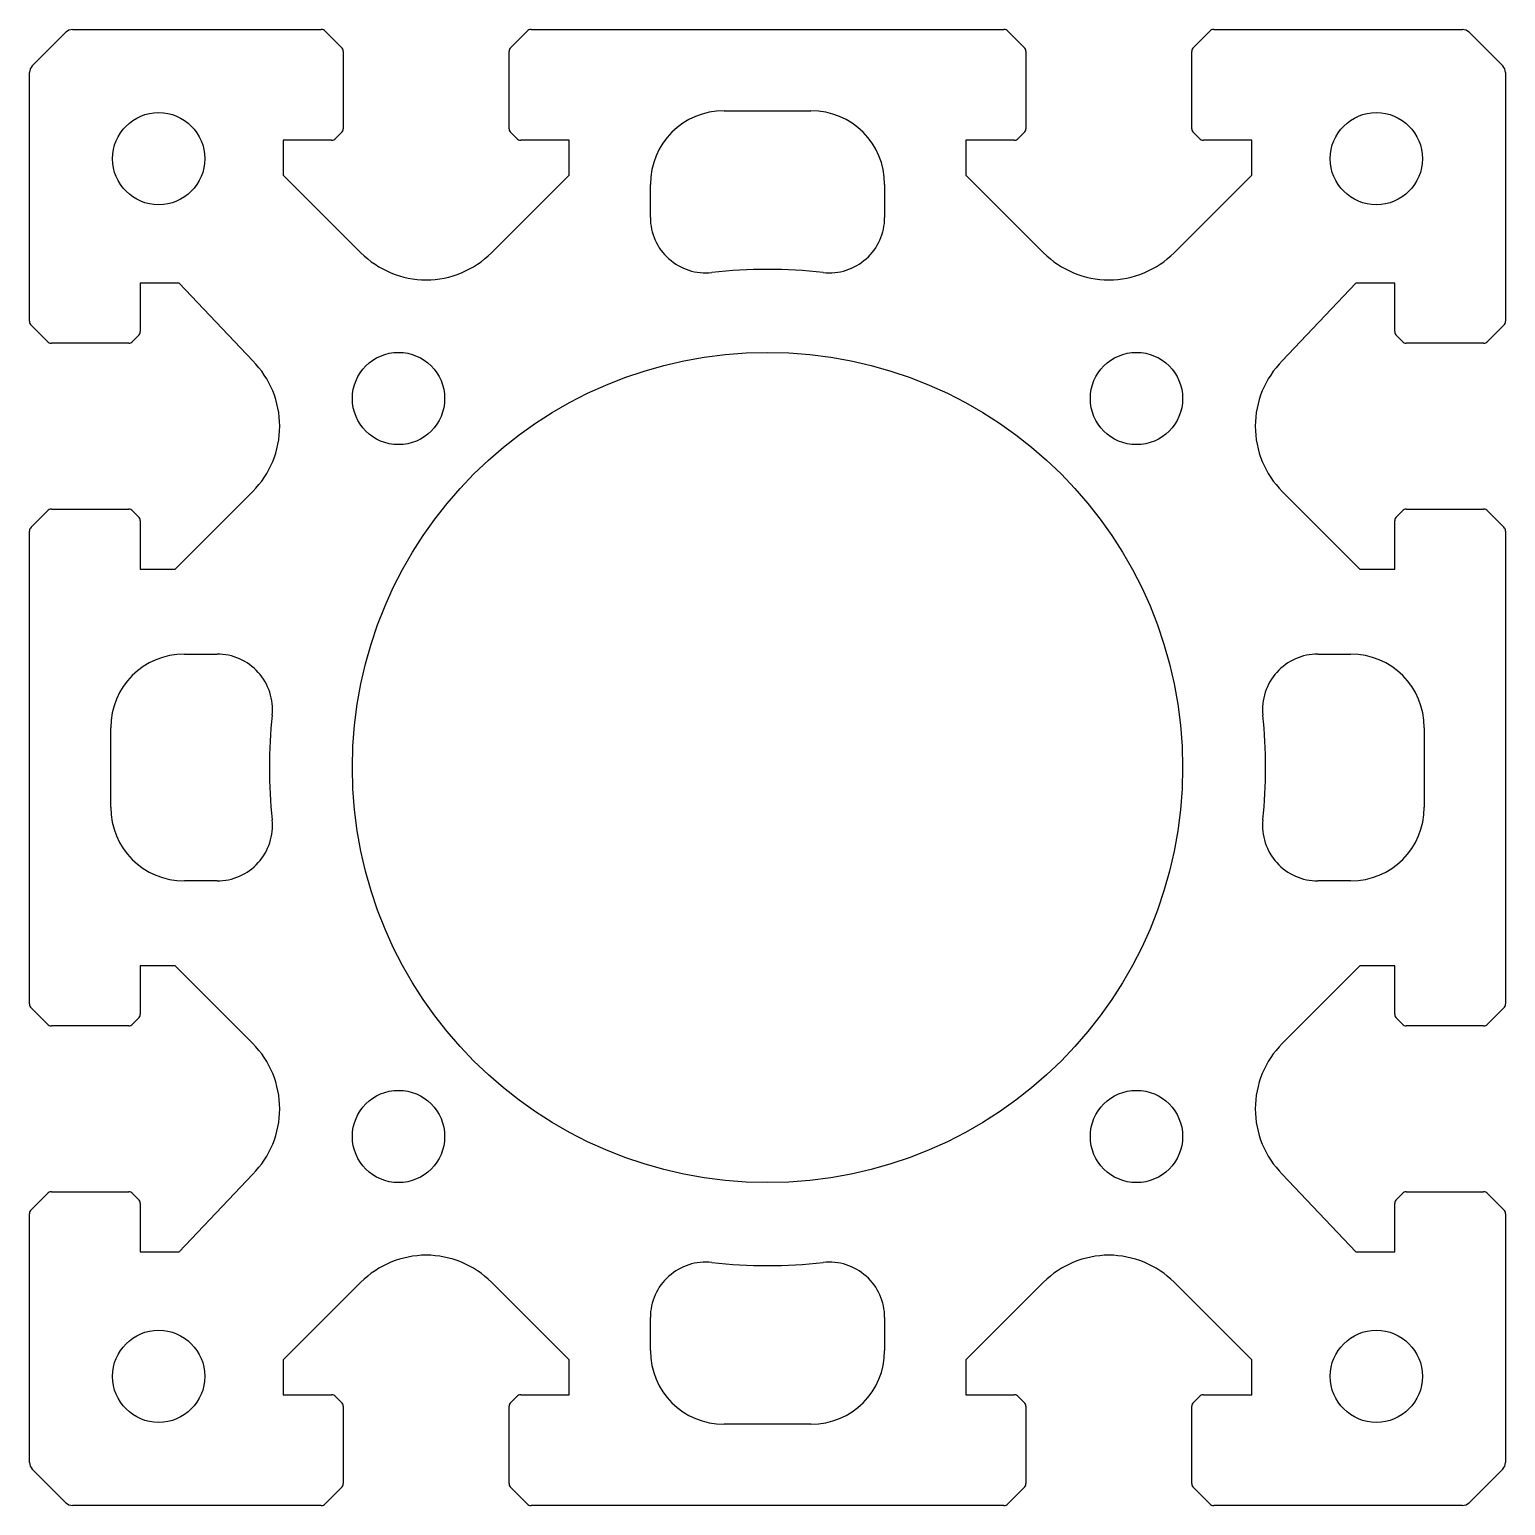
# Model space of a CAD drawing. Extents: x 2333.1 to 2413.1, y 1460.7 to 1540.7.
import ezdxf

# ---------------------------------------------------------------- set-up
doc = ezdxf.new("R2010")
doc.units = 0
doc.layers.get('0').update_dxf_attribs({"linetype": 'CONTINUOUS'})

msp = doc.modelspace()

# ---------------------------------------------------------------- linework, layer by layer
for p, q in [((2333.205, 1538.751), (2335.033, 1540.58)), ((2335.387, 1540.726), (2348.874, 1540.726)), ((2349.971, 1539.753), (2349.086, 1540.638)), ((2359.146, 1539.753), (2360.031, 1540.638)), ((2360.243, 1540.726), (2385.874, 1540.726)), ((2386.971, 1539.753), (2386.086, 1540.638)), ((2396.146, 1539.753), (2397.031, 1540.638)), ((2397.243, 1540.726), (2410.73, 1540.726)), ((2411.084, 1540.58), (2412.912, 1538.751)), ((2350.059, 1539.541), (2350.059, 1535.351)), ((2359.059, 1535.351), (2359.059, 1539.541)), ((2387.059, 1539.541), (2387.059, 1535.351)), ((2396.059, 1535.351), (2396.059, 1539.541)), ((2333.059, 1524.911), (2333.059, 1538.398)), ((2413.059, 1538.398), (2413.059, 1524.911)), ((2370.709, 1536.326), (2375.409, 1536.326)), ((2346.809, 1534.726), (2346.809, 1532.84)), ((2349.434, 1534.726), (2346.809, 1534.726)), ((2349.971, 1535.138), (2349.646, 1534.814)), ((2359.471, 1534.814), (2359.146, 1535.138)), ((2362.309, 1534.726), (2359.683, 1534.726)), ((2362.309, 1532.84), (2362.309, 1534.726)), ((2383.809, 1534.726), (2383.809, 1532.84)), ((2386.434, 1534.726), (2383.809, 1534.726)), ((2386.646, 1534.814), (2386.971, 1535.138)), ((2396.146, 1535.138), (2396.471, 1534.814)), ((2399.309, 1534.726), (2396.683, 1534.726)), ((2399.309, 1532.84), (2399.309, 1534.726)), ((2346.809, 1532.84), (2351.023, 1528.626)), ((2358.094, 1528.626), (2362.309, 1532.84)), ((2383.809, 1532.84), (2388.023, 1528.626)), ((2395.094, 1528.626), (2399.309, 1532.84)), ((2366.709, 1530.539), (2366.709, 1532.326)), ((2379.409, 1532.326), (2379.409, 1530.539)), ((2339.059, 1526.976), (2339.059, 1524.351)), ((2341.176, 1526.976), (2339.059, 1526.976)), ((2345.159, 1522.762), (2341.176, 1526.976)), ((2404.941, 1526.976), (2400.958, 1522.762)), ((2407.059, 1526.976), (2404.941, 1526.976)), ((2407.059, 1524.351), (2407.059, 1526.976)), ((2334.031, 1523.814), (2333.146, 1524.699)), ((2338.971, 1524.138), (2338.646, 1523.814)), ((2407.146, 1524.138), (2407.471, 1523.814)), ((2412.086, 1523.814), (2412.971, 1524.699)), ((2338.434, 1523.726), (2334.243, 1523.726)), ((2411.874, 1523.726), (2407.683, 1523.726)), ((2340.944, 1511.476), (2345.159, 1515.691)), ((2400.958, 1515.691), (2405.173, 1511.476)), ((2333.146, 1513.753), (2334.031, 1514.638)), ((2334.243, 1514.726), (2338.434, 1514.726)), ((2338.646, 1514.638), (2338.971, 1514.314)), ((2407.471, 1514.638), (2407.146, 1514.314)), ((2407.683, 1514.726), (2411.874, 1514.726)), ((2412.971, 1513.753), (2412.086, 1514.638)), ((2339.059, 1514.102), (2339.059, 1511.476)), ((2407.059, 1511.476), (2407.059, 1514.102)), ((2333.059, 1487.911), (2333.059, 1513.541)), ((2413.059, 1513.541), (2413.059, 1487.911)), ((2339.059, 1511.476), (2340.944, 1511.476)), ((2405.173, 1511.476), (2407.059, 1511.476)), ((2341.459, 1506.876), (2343.224, 1506.876)), ((2402.893, 1506.876), (2404.659, 1506.876)), ((2337.459, 1498.576), (2337.459, 1502.876)), ((2408.659, 1502.876), (2408.659, 1498.576)), ((2343.224, 1494.576), (2341.459, 1494.576)), ((2404.659, 1494.576), (2402.893, 1494.576)), ((2339.059, 1489.976), (2339.059, 1487.351)), ((2340.944, 1489.976), (2339.059, 1489.976)), ((2345.159, 1485.762), (2340.944, 1489.976)), ((2405.173, 1489.976), (2400.958, 1485.762)), ((2407.059, 1489.976), (2405.173, 1489.976)), ((2407.059, 1487.351), (2407.059, 1489.976)), ((2333.146, 1487.699), (2334.031, 1486.814)), ((2412.971, 1487.699), (2412.086, 1486.814)), ((2338.434, 1486.726), (2334.243, 1486.726)), ((2338.646, 1486.814), (2338.971, 1487.138)), ((2407.471, 1486.814), (2407.146, 1487.138)), ((2411.874, 1486.726), (2407.683, 1486.726)), ((2341.176, 1474.476), (2345.159, 1478.691)), ((2400.958, 1478.691), (2404.941, 1474.476)), ((2334.031, 1477.638), (2333.146, 1476.753)), ((2334.243, 1477.726), (2338.434, 1477.726)), ((2338.971, 1477.314), (2338.646, 1477.638)), ((2407.146, 1477.314), (2407.471, 1477.638)), ((2407.683, 1477.726), (2411.874, 1477.726)), ((2412.086, 1477.638), (2412.971, 1476.753)), ((2339.059, 1477.102), (2339.059, 1474.476)), ((2407.059, 1474.476), (2407.059, 1477.102)), ((2333.059, 1463.055), (2333.059, 1476.541)), ((2413.059, 1476.541), (2413.059, 1463.055)), ((2339.059, 1474.476), (2341.176, 1474.476)), ((2404.941, 1474.476), (2407.059, 1474.476)), ((2351.023, 1472.827), (2346.809, 1468.612)), ((2362.309, 1468.612), (2358.094, 1472.827)), ((2388.023, 1472.827), (2383.809, 1468.612)), ((2399.309, 1468.612), (2395.094, 1472.827)), ((2366.709, 1469.126), (2366.709, 1470.914)), ((2379.409, 1470.914), (2379.409, 1469.126)), ((2346.809, 1468.612), (2346.809, 1466.726)), ((2362.309, 1466.726), (2362.309, 1468.612)), ((2383.809, 1468.612), (2383.809, 1466.726)), ((2399.309, 1466.726), (2399.309, 1468.612)), ((2346.809, 1466.726), (2349.434, 1466.726)), ((2349.971, 1466.314), (2349.646, 1466.638)), ((2359.471, 1466.638), (2359.146, 1466.314)), ((2359.683, 1466.726), (2362.309, 1466.726)), ((2383.809, 1466.726), (2386.434, 1466.726)), ((2386.646, 1466.638), (2386.971, 1466.314)), ((2396.146, 1466.314), (2396.471, 1466.638)), ((2396.683, 1466.726), (2399.309, 1466.726)), ((2350.059, 1466.102), (2350.059, 1461.911)), ((2359.059, 1461.911), (2359.059, 1466.102)), ((2387.059, 1466.102), (2387.059, 1461.911)), ((2396.059, 1461.911), (2396.059, 1466.102)), ((2375.409, 1465.126), (2370.709, 1465.126)), ((2335.033, 1460.873), (2333.205, 1462.701)), ((2412.912, 1462.701), (2411.084, 1460.873)), ((2349.971, 1461.699), (2349.086, 1460.814)), ((2359.146, 1461.699), (2360.031, 1460.814)), ((2386.971, 1461.699), (2386.086, 1460.814)), ((2396.146, 1461.699), (2397.031, 1460.814)), ((2348.874, 1460.726), (2335.387, 1460.726)), ((2385.874, 1460.726), (2360.243, 1460.726)), ((2410.73, 1460.726), (2397.243, 1460.726))]:
    msp.add_line(p, q)
for centre, radius in [((2340.059, 1533.726), 2.5), ((2406.059, 1533.726), 2.5), ((2353.059, 1520.726), 2.5), ((2373.059, 1500.726), 22.5), ((2393.059, 1520.726), 2.5), ((2353.059, 1480.726), 2.5), ((2393.059, 1480.726), 2.5), ((2340.059, 1467.726), 2.5), ((2406.059, 1467.726), 2.5)]:
    msp.add_circle(centre, radius)
for centre, radius, start, end in [((2335.387, 1540.226), 0.5, 90, 135), ((2348.874, 1540.426), 0.3, 45, 90), ((2360.243, 1540.426), 0.3, 90, 135), ((2385.874, 1540.426), 0.3, 45, 90), ((2397.243, 1540.426), 0.3, 90, 135), ((2410.73, 1540.226), 0.5, 45, 90), ((2349.759, 1539.541), 0.3, 0, 45), ((2359.359, 1539.541), 0.3, 135, 180), ((2386.759, 1539.541), 0.3, 0, 45), ((2396.359, 1539.541), 0.3, 135, 180), ((2333.559, 1538.398), 0.5, 135, 180), ((2412.559, 1538.398), 0.5, 0, 45), ((2370.709, 1532.326), 4, 90, 180), ((2375.409, 1532.326), 4, 0, 90), ((2349.759, 1535.351), 0.3, 315, 360), ((2359.359, 1535.351), 0.3, 180, 225), ((2386.759, 1535.351), 0.3, 315, 0), ((2396.359, 1535.351), 0.3, 180, 225), ((2349.434, 1535.026), 0.3, 270, 315), ((2359.683, 1535.026), 0.3, 225, 270), ((2386.434, 1535.026), 0.3, 270, 315), ((2396.683, 1535.026), 0.3, 225, 270), ((2369.709, 1530.539), 3, 180, 276.41253), ((2376.409, 1530.539), 3, 263.58747, 0), ((2354.559, 1532.161), 5, 224.99892, 315.00108), ((2391.559, 1532.161), 5, 224.99892, 315.00108), ((2373.059, 1500.726), 27, 83.58873, 96.41127), ((2333.359, 1524.911), 0.3, 180, 225), ((2412.759, 1524.911), 0.3, 315, 360), ((2338.759, 1524.351), 0.3, 315, 0), ((2407.359, 1524.351), 0.3, 180, 225), ((2334.243, 1524.026), 0.3, 225, 270), ((2338.434, 1524.026), 0.3, 270, 315), ((2407.683, 1524.026), 0.3, 225, 270), ((2411.874, 1524.026), 0.3, 270, 315), ((2341.623, 1519.226), 5, 314.99892, 45.00108), ((2404.494, 1519.226), 5, 134.99892, 225.00108), ((2334.243, 1514.426), 0.3, 90, 135), ((2338.434, 1514.426), 0.3, 45, 90), ((2407.683, 1514.426), 0.3, 90, 135), ((2411.874, 1514.426), 0.3, 45, 90), ((2333.359, 1513.541), 0.3, 135, 180), ((2338.759, 1514.102), 0.3, 0, 45), ((2407.359, 1514.102), 0.3, 135, 180), ((2412.759, 1513.541), 0.3, 0, 45), ((2341.459, 1502.876), 4, 90, 180), ((2343.224, 1503.876), 3, 353.96969, 90), ((2402.893, 1503.876), 3, 90, 186.03031), ((2404.659, 1502.876), 4, 0, 90), ((2373.059, 1500.726), 27, 173.97318, 186.02682), ((2373.059, 1500.726), 27, 353.97318, 6.02682), ((2341.459, 1498.576), 4, 180, 270), ((2404.659, 1498.576), 4, 270, 0), ((2343.224, 1497.576), 3, 270, 6.03031), ((2402.893, 1497.576), 3, 173.96969, 270), ((2333.359, 1487.911), 0.3, 180, 225), ((2338.759, 1487.351), 0.3, 315, 0), ((2407.359, 1487.351), 0.3, 180, 225), ((2412.759, 1487.911), 0.3, 315, 360), ((2334.243, 1487.026), 0.3, 225, 270), ((2338.434, 1487.026), 0.3, 270, 315), ((2407.683, 1487.026), 0.3, 225, 270), ((2411.874, 1487.026), 0.3, 270, 315), ((2341.623, 1482.226), 5, 314.99892, 45.00108), ((2404.494, 1482.226), 5, 134.99892, 225.00108), ((2334.243, 1477.426), 0.3, 90, 135), ((2338.434, 1477.426), 0.3, 45, 90), ((2407.683, 1477.426), 0.3, 90, 135), ((2411.874, 1477.426), 0.3, 45, 90), ((2338.759, 1477.102), 0.3, 0, 45), ((2407.359, 1477.102), 0.3, 135, 180), ((2333.359, 1476.541), 0.3, 135, 180), ((2412.759, 1476.541), 0.3, 0, 45), ((2354.559, 1469.291), 5, 44.99892, 135.00108), ((2369.709, 1470.914), 3, 83.58747, 180), ((2373.059, 1500.726), 27, 263.58873, 276.41127), ((2376.409, 1470.914), 3, 0, 96.41253), ((2391.559, 1469.291), 5, 44.99892, 135.00108), ((2370.709, 1469.126), 4, 180, 270), ((2375.409, 1469.126), 4, 270, 360), ((2349.434, 1466.426), 0.3, 45, 90), ((2359.683, 1466.426), 0.3, 90, 135), ((2386.434, 1466.426), 0.3, 45, 90), ((2396.683, 1466.426), 0.3, 90, 135), ((2349.759, 1466.102), 0.3, 0, 45), ((2359.359, 1466.102), 0.3, 135, 180), ((2386.759, 1466.102), 0.3, 0, 45), ((2396.359, 1466.102), 0.3, 135, 180), ((2333.559, 1463.055), 0.5, 180, 225), ((2412.559, 1463.055), 0.5, 315, 0), ((2349.759, 1461.911), 0.3, 315, 360), ((2359.359, 1461.911), 0.3, 180, 225), ((2386.759, 1461.911), 0.3, 315, 0), ((2396.359, 1461.911), 0.3, 180, 225), ((2335.387, 1461.226), 0.5, 225, 270), ((2348.874, 1461.026), 0.3, 270, 315), ((2360.243, 1461.026), 0.3, 225, 270), ((2385.874, 1461.026), 0.3, 270, 315), ((2397.243, 1461.026), 0.3, 225, 270), ((2410.73, 1461.226), 0.5, 270, 315)]:
    msp.add_arc(centre, radius, start, end)

doc.saveas('drawing.dxf')
